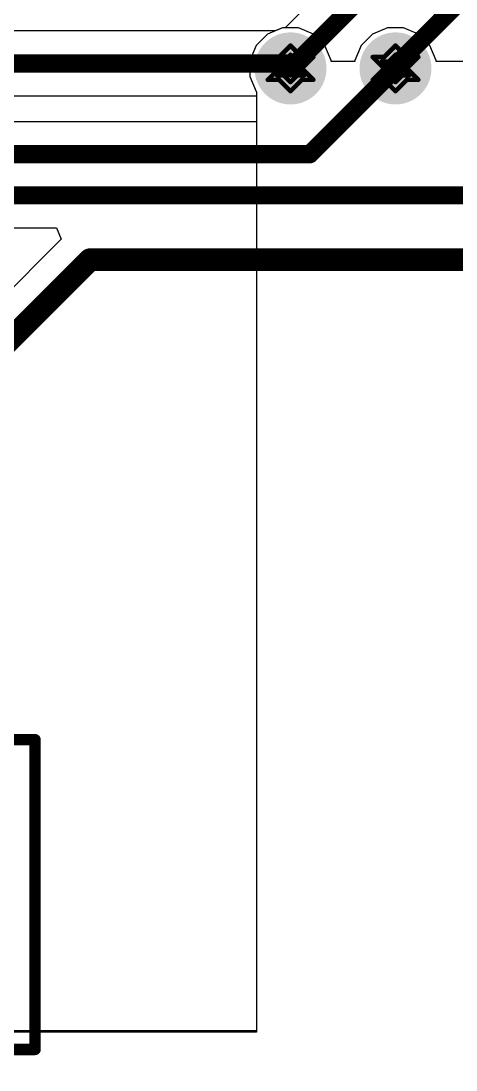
# Model space of a CAD drawing. Header units: inches. Extents: x -2.7 to 10.9, y -2.9 to 7.4.
# Drawn here: x -1.3272 to -1.136, y 1.3895 to 1.8497 of the extents above; entities that cross this region are included whole.
import ezdxf

# ---------------------------------------------------------------- set-up
doc = ezdxf.new("R2010")
doc.units = ezdxf.units.IN
doc.header["$MEASUREMENT"] = 0
for name, color, linetype in [('Board Outline', 216, 'Continuous'), ('Bottom Layer', 5, 'Continuous'), ('Bottom Solder', 6, 'Continuous'), ('Drill Drawing', 1, 'Continuous'), ('Layer 2', 16, 'Continuous'), ('Layer 3', 76, 'Continuous'), ('Top Layer', 1, 'Continuous'), ('Top Overlay', 2, 'Continuous'), ('Top Solder', 216, 'Continuous'), ('Via Holes', 16, 'Continuous')]:
    doc.layers.add(name, color=color, linetype=linetype)

msp = doc.modelspace()

# ---------------------------------------------------------------- hatches: boundary and pattern name
at = {"layer": 'Bottom Layer'}
h = msp.add_hatch(color=5, dxfattribs=at)
edge = h.paths.add_edge_path()
edge.add_arc((-1.20877, 1.82891), 0.01181, 0, 360)
h = msp.add_hatch(color=5, dxfattribs=at)
edge = h.paths.add_edge_path()
edge.add_arc((-1.16264, 1.82891), 0.01181, 0, 360)
at = {"layer": 'Bottom Solder'}
h = msp.add_hatch(color=6, dxfattribs=at)
edge = h.paths.add_edge_path()
edge.add_arc((-1.20877, 1.82891), 0.01581, 0, 360)
h = msp.add_hatch(color=6, dxfattribs=at)
edge = h.paths.add_edge_path()
edge.add_arc((-1.16264, 1.82891), 0.01581, 0, 360)
at = {"layer": 'Layer 2'}
h = msp.add_hatch(color=16, dxfattribs=at)
edge = h.paths.add_edge_path()
edge.add_arc((-1.20877, 1.82891), 0.01181, 0, 360)
h = msp.add_hatch(color=16, dxfattribs=at)
edge = h.paths.add_edge_path()
edge.add_arc((-1.16264, 1.82891), 0.01181, 0, 360)
at = {"layer": 'Layer 3'}
h = msp.add_hatch(color=76, dxfattribs=at)
edge = h.paths.add_edge_path()
edge.add_arc((-1.20877, 1.82891), 0.01181, 0, 360)
h = msp.add_hatch(color=76, dxfattribs=at)
edge = h.paths.add_edge_path()
edge.add_arc((-1.16264, 1.82891), 0.01181, 0, 360)
at = {"layer": 'Top Layer'}
h = msp.add_hatch(color=1, dxfattribs=at)
edge = h.paths.add_edge_path()
edge.add_arc((-1.20877, 1.82891), 0.01181, 0, 360)
h = msp.add_hatch(color=1, dxfattribs=at)
edge = h.paths.add_edge_path()
edge.add_arc((-1.16264, 1.82891), 0.01181, 0, 360)
at = {"layer": 'Top Solder'}
h = msp.add_hatch(color=216, dxfattribs=at)
edge = h.paths.add_edge_path()
edge.add_arc((-1.20877, 1.82891), 0.01581, 0, 360)
h = msp.add_hatch(color=216, dxfattribs=at)
edge = h.paths.add_edge_path()
edge.add_arc((-1.16264, 1.82891), 0.01581, 0, 360)
at = {"layer": 'Via Holes'}
h = msp.add_hatch(color=7, dxfattribs=at)
edge = h.paths.add_edge_path()
edge.add_arc((-1.20877, 1.82891), 0.00591, 0, 360)
h = msp.add_hatch(color=7, dxfattribs=at)
edge = h.paths.add_edge_path()
edge.add_arc((-1.16264, 1.82891), 0.00591, 0, 360)

# ---------------------------------------------------------------- linework, layer by layer
at = {"layer": 'Board Outline'}
msp.add_lwpolyline([(-2.49969, 1.37795, 0.005, 0.005, -0.740599), (2.8433, 0.25075, 0.005, 0.005, 0)], format="xyseb", dxfattribs=at)
at = {"layer": 'Bottom Layer'}
for p, q in [((-0.97577, 2.08209), (-1.21115, 1.84672)), ((-1.21231, 1.84672), (-1.21886, 1.84401)), ((-1.21115, 1.84672), (-1.21231, 1.84672)), ((-1.21886, 1.84401), (-1.22387, 1.839)), ((-1.22387, 1.839), (-1.22658, 1.83245)), ((-1.22658, 1.83245), (-1.22658, 1.82536)), ((-1.22658, 1.82536), (-1.22387, 1.81882)), ((-1.22387, 1.81882), (-1.22368, 1.81863)), ((-1.22368, 1.81863), (-1.22368, 1.78751)), ((-1.22368, 1.78751), (-1.6109, 1.78751)), ((-1.77658, 1.75896), (-1.31161, 1.75896)), ((-1.31161, 1.75896), (-1.30954, 1.75396)), ((-1.30954, 1.75396), (-1.3574, 1.7061))]:
    msp.add_line(p, q, dxfattribs=at)
for points in [[(-1.20877, 1.82891, 0.008, 0.008, 0), (-0.96568, 2.072, 0.008, 0.008, 0)], [(-1.16264, 1.83008, 0.008, 0.008, 0), (-0.94546, 2.04726, 0.008, 0.008, 0)], [(-1.16264, 1.82891, 0.008, 0.008, 0), (-1.16264, 1.83008, 0.008, 0.008, 0)], [(-2.11681, 1.77324, 0.008, 0.008, 0), (-1.13079, 1.77324, 0.008, 0.008, 0)], [(-1.34659, 1.69529, 0.01, 0.01, 0), (-1.2969, 1.74497, 0.01, 0.01, 0)], [(-1.2969, 1.74497, 0.01, 0.01, 0), (-1.11589, 1.74497, 0.01, 0.01, 0)]]:
    msp.add_lwpolyline(points, format="xyseb", dxfattribs=at)
for points in [[(-1.21077, 1.82891, 0.004, 0.004, 1), (-1.20677, 1.82891, 0.004, 0.004, 1)], [(-1.16464, 1.83008, 0.004, 0.004, 1), (-1.16064, 1.83008, 0.004, 0.004, 1)], [(-1.16464, 1.83008, 0.004, 0.004, 1), (-1.16064, 1.83008, 0.004, 0.004, 1)], [(-1.16464, 1.82891, 0.004, 0.004, 1), (-1.16064, 1.82891, 0.004, 0.004, 1)], [(-1.2994, 1.74497, 0.005, 0.005, 1), (-1.2944, 1.74497, 0.005, 0.005, 1)], [(-1.2994, 1.74497, 0.005, 0.005, 1), (-1.2944, 1.74497, 0.005, 0.005, 1)]]:
    msp.add_lwpolyline(points, format="xyseb", close=True, dxfattribs=at)
at = {"layer": 'Drill Drawing'}
for points in [[(-1.21377, 1.83391, 0.002, 0.002, 0), (-1.20877, 1.83891, 0.002, 0.002, 0)], [(-1.20877, 1.83891, 0.002, 0.002, 0), (-1.20377, 1.83391, 0.002, 0.002, 0)], [(-1.16764, 1.83391, 0.002, 0.002, 0), (-1.16264, 1.83891, 0.002, 0.002, 0)], [(-1.16264, 1.83891, 0.002, 0.002, 0), (-1.15764, 1.83391, 0.002, 0.002, 0)], [(-1.21877, 1.83391, 0.002, 0.002, 0), (-1.21377, 1.82891, 0.002, 0.002, 0)], [(-1.21877, 1.83391, 0.002, 0.002, 0), (-1.21377, 1.83391, 0.002, 0.002, 0)], [(-1.21477, 1.83191, 0.002, 0.002, 0), (-1.21177, 1.82891, 0.002, 0.002, 0)], [(-1.21477, 1.83191, 0.002, 0.002, 0), (-1.21177, 1.83191, 0.002, 0.002, 0)], [(-1.21177, 1.83191, 0.002, 0.002, 0), (-1.20877, 1.83491, 0.002, 0.002, 0)], [(-1.20877, 1.83491, 0.002, 0.002, 0), (-1.20577, 1.83191, 0.002, 0.002, 0)], [(-1.20577, 1.83191, 0.002, 0.002, 0), (-1.20277, 1.83191, 0.002, 0.002, 0)], [(-1.20577, 1.82891, 0.002, 0.002, 0), (-1.20277, 1.83191, 0.002, 0.002, 0)], [(-1.20377, 1.83391, 0.002, 0.002, 0), (-1.19877, 1.83391, 0.002, 0.002, 0)], [(-1.20377, 1.82891, 0.002, 0.002, 0), (-1.19877, 1.83391, 0.002, 0.002, 0)], [(-1.17264, 1.83391, 0.002, 0.002, 0), (-1.16764, 1.82891, 0.002, 0.002, 0)], [(-1.17264, 1.83391, 0.002, 0.002, 0), (-1.16764, 1.83391, 0.002, 0.002, 0)], [(-1.16864, 1.83191, 0.002, 0.002, 0), (-1.16564, 1.82891, 0.002, 0.002, 0)], [(-1.16864, 1.83191, 0.002, 0.002, 0), (-1.16564, 1.83191, 0.002, 0.002, 0)], [(-1.16564, 1.83191, 0.002, 0.002, 0), (-1.16264, 1.83491, 0.002, 0.002, 0)], [(-1.16264, 1.83491, 0.002, 0.002, 0), (-1.15964, 1.83191, 0.002, 0.002, 0)], [(-1.15964, 1.83191, 0.002, 0.002, 0), (-1.15664, 1.83191, 0.002, 0.002, 0)], [(-1.15964, 1.82891, 0.002, 0.002, 0), (-1.15664, 1.83191, 0.002, 0.002, 0)], [(-1.15764, 1.83391, 0.002, 0.002, 0), (-1.15264, 1.83391, 0.002, 0.002, 0)], [(-1.15764, 1.82891, 0.002, 0.002, 0), (-1.15264, 1.83391, 0.002, 0.002, 0)], [(-1.21877, 1.82391, 0.002, 0.002, 0), (-1.21377, 1.82891, 0.002, 0.002, 0)], [(-1.21477, 1.82591, 0.002, 0.002, 0), (-1.21177, 1.82891, 0.002, 0.002, 0)], [(-1.20577, 1.82891, 0.002, 0.002, 0), (-1.20277, 1.82591, 0.002, 0.002, 0)], [(-1.20377, 1.82891, 0.002, 0.002, 0), (-1.19877, 1.82391, 0.002, 0.002, 0)], [(-1.17264, 1.82391, 0.002, 0.002, 0), (-1.16764, 1.82891, 0.002, 0.002, 0)], [(-1.16864, 1.82591, 0.002, 0.002, 0), (-1.16564, 1.82891, 0.002, 0.002, 0)], [(-1.15964, 1.82891, 0.002, 0.002, 0), (-1.15664, 1.82591, 0.002, 0.002, 0)], [(-1.15764, 1.82891, 0.002, 0.002, 0), (-1.15264, 1.82391, 0.002, 0.002, 0)], [(-1.21877, 1.82391, 0.002, 0.002, 0), (-1.21377, 1.82391, 0.002, 0.002, 0)], [(-1.21477, 1.82591, 0.002, 0.002, 0), (-1.21177, 1.82591, 0.002, 0.002, 0)], [(-1.21377, 1.82391, 0.002, 0.002, 0), (-1.20877, 1.81891, 0.002, 0.002, 0)], [(-1.21177, 1.82591, 0.002, 0.002, 0), (-1.20877, 1.82291, 0.002, 0.002, 0)], [(-1.20877, 1.82291, 0.002, 0.002, 0), (-1.20577, 1.82591, 0.002, 0.002, 0)], [(-1.20877, 1.81891, 0.002, 0.002, 0), (-1.20377, 1.82391, 0.002, 0.002, 0)], [(-1.20577, 1.82591, 0.002, 0.002, 0), (-1.20277, 1.82591, 0.002, 0.002, 0)], [(-1.20377, 1.82391, 0.002, 0.002, 0), (-1.19877, 1.82391, 0.002, 0.002, 0)], [(-1.17264, 1.82391, 0.002, 0.002, 0), (-1.16764, 1.82391, 0.002, 0.002, 0)], [(-1.16864, 1.82591, 0.002, 0.002, 0), (-1.16564, 1.82591, 0.002, 0.002, 0)], [(-1.16764, 1.82391, 0.002, 0.002, 0), (-1.16264, 1.81891, 0.002, 0.002, 0)], [(-1.16564, 1.82591, 0.002, 0.002, 0), (-1.16264, 1.82291, 0.002, 0.002, 0)], [(-1.16264, 1.82291, 0.002, 0.002, 0), (-1.15964, 1.82591, 0.002, 0.002, 0)], [(-1.16264, 1.81891, 0.002, 0.002, 0), (-1.15764, 1.82391, 0.002, 0.002, 0)], [(-1.15964, 1.82591, 0.002, 0.002, 0), (-1.15664, 1.82591, 0.002, 0.002, 0)], [(-1.15764, 1.82391, 0.002, 0.002, 0), (-1.15264, 1.82391, 0.002, 0.002, 0)]]:
    msp.add_lwpolyline(points, format="xyseb", dxfattribs=at)
for points in [[(-1.20927, 1.83891, 0.001, 0.001, 1), (-1.20827, 1.83891, 0.001, 0.001, 1)], [(-1.20927, 1.83891, 0.001, 0.001, 1), (-1.20827, 1.83891, 0.001, 0.001, 1)], [(-1.16314, 1.83891, 0.001, 0.001, 1), (-1.16214, 1.83891, 0.001, 0.001, 1)], [(-1.16314, 1.83891, 0.001, 0.001, 1), (-1.16214, 1.83891, 0.001, 0.001, 1)], [(-1.21927, 1.83391, 0.001, 0.001, 1), (-1.21827, 1.83391, 0.001, 0.001, 1)], [(-1.21927, 1.83391, 0.001, 0.001, 1), (-1.21827, 1.83391, 0.001, 0.001, 1)], [(-1.21527, 1.83191, 0.001, 0.001, 1), (-1.21427, 1.83191, 0.001, 0.001, 1)], [(-1.21527, 1.83191, 0.001, 0.001, 1), (-1.21427, 1.83191, 0.001, 0.001, 1)], [(-1.21427, 1.83391, 0.001, 0.001, 1), (-1.21327, 1.83391, 0.001, 0.001, 1)], [(-1.21427, 1.83391, 0.001, 0.001, 1), (-1.21327, 1.83391, 0.001, 0.001, 1)], [(-1.21227, 1.83191, 0.001, 0.001, 1), (-1.21127, 1.83191, 0.001, 0.001, 1)], [(-1.21227, 1.83191, 0.001, 0.001, 1), (-1.21127, 1.83191, 0.001, 0.001, 1)], [(-1.20927, 1.83491, 0.001, 0.001, 1), (-1.20827, 1.83491, 0.001, 0.001, 1)], [(-1.20927, 1.83491, 0.001, 0.001, 1), (-1.20827, 1.83491, 0.001, 0.001, 1)], [(-1.20627, 1.83191, 0.001, 0.001, 1), (-1.20527, 1.83191, 0.001, 0.001, 1)], [(-1.20627, 1.83191, 0.001, 0.001, 1), (-1.20527, 1.83191, 0.001, 0.001, 1)], [(-1.20427, 1.83391, 0.001, 0.001, 1), (-1.20327, 1.83391, 0.001, 0.001, 1)], [(-1.20427, 1.83391, 0.001, 0.001, 1), (-1.20327, 1.83391, 0.001, 0.001, 1)], [(-1.20327, 1.83191, 0.001, 0.001, 1), (-1.20227, 1.83191, 0.001, 0.001, 1)], [(-1.20327, 1.83191, 0.001, 0.001, 1), (-1.20227, 1.83191, 0.001, 0.001, 1)], [(-1.19927, 1.83391, 0.001, 0.001, 1), (-1.19827, 1.83391, 0.001, 0.001, 1)], [(-1.19927, 1.83391, 0.001, 0.001, 1), (-1.19827, 1.83391, 0.001, 0.001, 1)], [(-1.17314, 1.83391, 0.001, 0.001, 1), (-1.17214, 1.83391, 0.001, 0.001, 1)], [(-1.17314, 1.83391, 0.001, 0.001, 1), (-1.17214, 1.83391, 0.001, 0.001, 1)], [(-1.16914, 1.83191, 0.001, 0.001, 1), (-1.16814, 1.83191, 0.001, 0.001, 1)], [(-1.16914, 1.83191, 0.001, 0.001, 1), (-1.16814, 1.83191, 0.001, 0.001, 1)], [(-1.16814, 1.83391, 0.001, 0.001, 1), (-1.16714, 1.83391, 0.001, 0.001, 1)], [(-1.16814, 1.83391, 0.001, 0.001, 1), (-1.16714, 1.83391, 0.001, 0.001, 1)], [(-1.16614, 1.83191, 0.001, 0.001, 1), (-1.16514, 1.83191, 0.001, 0.001, 1)], [(-1.16614, 1.83191, 0.001, 0.001, 1), (-1.16514, 1.83191, 0.001, 0.001, 1)], [(-1.16314, 1.83491, 0.001, 0.001, 1), (-1.16214, 1.83491, 0.001, 0.001, 1)], [(-1.16314, 1.83491, 0.001, 0.001, 1), (-1.16214, 1.83491, 0.001, 0.001, 1)], [(-1.16014, 1.83191, 0.001, 0.001, 1), (-1.15914, 1.83191, 0.001, 0.001, 1)], [(-1.16014, 1.83191, 0.001, 0.001, 1), (-1.15914, 1.83191, 0.001, 0.001, 1)], [(-1.15814, 1.83391, 0.001, 0.001, 1), (-1.15714, 1.83391, 0.001, 0.001, 1)], [(-1.15814, 1.83391, 0.001, 0.001, 1), (-1.15714, 1.83391, 0.001, 0.001, 1)], [(-1.15714, 1.83191, 0.001, 0.001, 1), (-1.15614, 1.83191, 0.001, 0.001, 1)], [(-1.15714, 1.83191, 0.001, 0.001, 1), (-1.15614, 1.83191, 0.001, 0.001, 1)], [(-1.15314, 1.83391, 0.001, 0.001, 1), (-1.15214, 1.83391, 0.001, 0.001, 1)], [(-1.15314, 1.83391, 0.001, 0.001, 1), (-1.15214, 1.83391, 0.001, 0.001, 1)], [(-1.21427, 1.82891, 0.001, 0.001, 1), (-1.21327, 1.82891, 0.001, 0.001, 1)], [(-1.21427, 1.82891, 0.001, 0.001, 1), (-1.21327, 1.82891, 0.001, 0.001, 1)], [(-1.21227, 1.82891, 0.001, 0.001, 1), (-1.21127, 1.82891, 0.001, 0.001, 1)], [(-1.21227, 1.82891, 0.001, 0.001, 1), (-1.21127, 1.82891, 0.001, 0.001, 1)], [(-1.20627, 1.82891, 0.001, 0.001, 1), (-1.20527, 1.82891, 0.001, 0.001, 1)], [(-1.20627, 1.82891, 0.001, 0.001, 1), (-1.20527, 1.82891, 0.001, 0.001, 1)], [(-1.20427, 1.82891, 0.001, 0.001, 1), (-1.20327, 1.82891, 0.001, 0.001, 1)], [(-1.20427, 1.82891, 0.001, 0.001, 1), (-1.20327, 1.82891, 0.001, 0.001, 1)], [(-1.16814, 1.82891, 0.001, 0.001, 1), (-1.16714, 1.82891, 0.001, 0.001, 1)], [(-1.16814, 1.82891, 0.001, 0.001, 1), (-1.16714, 1.82891, 0.001, 0.001, 1)], [(-1.16614, 1.82891, 0.001, 0.001, 1), (-1.16514, 1.82891, 0.001, 0.001, 1)], [(-1.16614, 1.82891, 0.001, 0.001, 1), (-1.16514, 1.82891, 0.001, 0.001, 1)], [(-1.16014, 1.82891, 0.001, 0.001, 1), (-1.15914, 1.82891, 0.001, 0.001, 1)], [(-1.16014, 1.82891, 0.001, 0.001, 1), (-1.15914, 1.82891, 0.001, 0.001, 1)], [(-1.15814, 1.82891, 0.001, 0.001, 1), (-1.15714, 1.82891, 0.001, 0.001, 1)], [(-1.15814, 1.82891, 0.001, 0.001, 1), (-1.15714, 1.82891, 0.001, 0.001, 1)], [(-1.21927, 1.82391, 0.001, 0.001, 1), (-1.21827, 1.82391, 0.001, 0.001, 1)], [(-1.21927, 1.82391, 0.001, 0.001, 1), (-1.21827, 1.82391, 0.001, 0.001, 1)], [(-1.21527, 1.82591, 0.001, 0.001, 1), (-1.21427, 1.82591, 0.001, 0.001, 1)], [(-1.21527, 1.82591, 0.001, 0.001, 1), (-1.21427, 1.82591, 0.001, 0.001, 1)], [(-1.21427, 1.82391, 0.001, 0.001, 1), (-1.21327, 1.82391, 0.001, 0.001, 1)], [(-1.21427, 1.82391, 0.001, 0.001, 1), (-1.21327, 1.82391, 0.001, 0.001, 1)], [(-1.21227, 1.82591, 0.001, 0.001, 1), (-1.21127, 1.82591, 0.001, 0.001, 1)], [(-1.21227, 1.82591, 0.001, 0.001, 1), (-1.21127, 1.82591, 0.001, 0.001, 1)], [(-1.20927, 1.82291, 0.001, 0.001, 1), (-1.20827, 1.82291, 0.001, 0.001, 1)], [(-1.20927, 1.82291, 0.001, 0.001, 1), (-1.20827, 1.82291, 0.001, 0.001, 1)], [(-1.20627, 1.82591, 0.001, 0.001, 1), (-1.20527, 1.82591, 0.001, 0.001, 1)], [(-1.20627, 1.82591, 0.001, 0.001, 1), (-1.20527, 1.82591, 0.001, 0.001, 1)], [(-1.20427, 1.82391, 0.001, 0.001, 1), (-1.20327, 1.82391, 0.001, 0.001, 1)], [(-1.20427, 1.82391, 0.001, 0.001, 1), (-1.20327, 1.82391, 0.001, 0.001, 1)], [(-1.20327, 1.82591, 0.001, 0.001, 1), (-1.20227, 1.82591, 0.001, 0.001, 1)], [(-1.20327, 1.82591, 0.001, 0.001, 1), (-1.20227, 1.82591, 0.001, 0.001, 1)], [(-1.19927, 1.82391, 0.001, 0.001, 1), (-1.19827, 1.82391, 0.001, 0.001, 1)], [(-1.19927, 1.82391, 0.001, 0.001, 1), (-1.19827, 1.82391, 0.001, 0.001, 1)], [(-1.17314, 1.82391, 0.001, 0.001, 1), (-1.17214, 1.82391, 0.001, 0.001, 1)], [(-1.17314, 1.82391, 0.001, 0.001, 1), (-1.17214, 1.82391, 0.001, 0.001, 1)], [(-1.16914, 1.82591, 0.001, 0.001, 1), (-1.16814, 1.82591, 0.001, 0.001, 1)], [(-1.16914, 1.82591, 0.001, 0.001, 1), (-1.16814, 1.82591, 0.001, 0.001, 1)], [(-1.16814, 1.82391, 0.001, 0.001, 1), (-1.16714, 1.82391, 0.001, 0.001, 1)], [(-1.16814, 1.82391, 0.001, 0.001, 1), (-1.16714, 1.82391, 0.001, 0.001, 1)], [(-1.16614, 1.82591, 0.001, 0.001, 1), (-1.16514, 1.82591, 0.001, 0.001, 1)], [(-1.16614, 1.82591, 0.001, 0.001, 1), (-1.16514, 1.82591, 0.001, 0.001, 1)], [(-1.16314, 1.82291, 0.001, 0.001, 1), (-1.16214, 1.82291, 0.001, 0.001, 1)], [(-1.16314, 1.82291, 0.001, 0.001, 1), (-1.16214, 1.82291, 0.001, 0.001, 1)], [(-1.16014, 1.82591, 0.001, 0.001, 1), (-1.15914, 1.82591, 0.001, 0.001, 1)], [(-1.16014, 1.82591, 0.001, 0.001, 1), (-1.15914, 1.82591, 0.001, 0.001, 1)], [(-1.15814, 1.82391, 0.001, 0.001, 1), (-1.15714, 1.82391, 0.001, 0.001, 1)], [(-1.15814, 1.82391, 0.001, 0.001, 1), (-1.15714, 1.82391, 0.001, 0.001, 1)], [(-1.15714, 1.82591, 0.001, 0.001, 1), (-1.15614, 1.82591, 0.001, 0.001, 1)], [(-1.15714, 1.82591, 0.001, 0.001, 1), (-1.15614, 1.82591, 0.001, 0.001, 1)], [(-1.15314, 1.82391, 0.001, 0.001, 1), (-1.15214, 1.82391, 0.001, 0.001, 1)], [(-1.15314, 1.82391, 0.001, 0.001, 1), (-1.15214, 1.82391, 0.001, 0.001, 1)], [(-1.20927, 1.81891, 0.001, 0.001, 1), (-1.20827, 1.81891, 0.001, 0.001, 1)], [(-1.20927, 1.81891, 0.001, 0.001, 1), (-1.20827, 1.81891, 0.001, 0.001, 1)], [(-1.16314, 1.81891, 0.001, 0.001, 1), (-1.16214, 1.81891, 0.001, 0.001, 1)], [(-1.16314, 1.81891, 0.001, 0.001, 1), (-1.16214, 1.81891, 0.001, 0.001, 1)]]:
    msp.add_lwpolyline(points, format="xyseb", close=True, dxfattribs=at)
at = {"layer": 'Layer 2'}
for p, q in [((-1.21231, 1.84672), (-1.21886, 1.84401)), ((-1.20523, 1.84672), (-1.21231, 1.84672)), ((-1.19868, 1.84401), (-1.20523, 1.84672)), ((-1.16618, 1.84672), (-1.17273, 1.84401)), ((-1.15909, 1.84672), (-1.16618, 1.84672)), ((-1.15255, 1.84401), (-1.15909, 1.84672)), ((-1.21886, 1.84401), (-1.22387, 1.839)), ((-1.19367, 1.839), (-1.19868, 1.84401)), ((-1.17273, 1.84401), (-1.17774, 1.839)), ((-1.14754, 1.839), (-1.15255, 1.84401)), ((-1.22387, 1.839), (-1.22658, 1.83245)), ((-1.19096, 1.83245), (-1.19367, 1.839)), ((-1.17774, 1.839), (-1.18045, 1.83245)), ((-1.14483, 1.83245), (-1.14754, 1.839)), ((-1.22658, 1.83245), (-1.22658, 1.82536)), ((-1.19096, 1.832), (-1.19096, 1.83245)), ((-1.18045, 1.832), (-1.19096, 1.832)), ((-1.18045, 1.83245), (-1.18045, 1.832)), ((-1.14483, 1.832), (-1.14483, 1.83245)), ((-0.615, 1.832), (-1.14483, 1.832)), ((-1.22658, 1.82536), (-1.22387, 1.81882)), ((-1.22387, 1.81882), (-1.22368, 1.81863)), ((-1.22368, 1.81863), (-1.22368, 1.40658)), ((-1.22368, 1.40658), (-1.33932, 1.40658))]:
    msp.add_line(p, q, dxfattribs=at)
at = {"layer": 'Layer 3'}
for p, q in [((-1.21231, 1.84672), (-1.21886, 1.84401)), ((-1.20523, 1.84672), (-1.21231, 1.84672)), ((-1.19868, 1.84401), (-1.20523, 1.84672)), ((-1.16618, 1.84672), (-1.17273, 1.84401)), ((-1.15909, 1.84672), (-1.16618, 1.84672)), ((-1.15255, 1.84401), (-1.15909, 1.84672)), ((-1.21886, 1.84401), (-1.22387, 1.839)), ((-1.19367, 1.839), (-1.19868, 1.84401)), ((-1.17273, 1.84401), (-1.17774, 1.839)), ((-1.14754, 1.839), (-1.15255, 1.84401)), ((-1.22387, 1.839), (-1.22658, 1.83245)), ((-1.19096, 1.83245), (-1.19367, 1.839)), ((-1.17774, 1.839), (-1.18045, 1.83245)), ((-1.14483, 1.83245), (-1.14754, 1.839)), ((-1.22658, 1.83245), (-1.22658, 1.82536)), ((-1.19096, 1.832), (-1.19096, 1.83245)), ((-1.18045, 1.832), (-1.19096, 1.832)), ((-1.18045, 1.83245), (-1.18045, 1.832)), ((-1.14483, 1.832), (-1.14483, 1.83245)), ((-0.58699, 1.832), (-1.14483, 1.832)), ((-1.22658, 1.82536), (-1.22387, 1.81882)), ((-1.22387, 1.81882), (-1.22368, 1.81863)), ((-1.22368, 1.81863), (-1.22368, 1.406)), ((-1.22368, 1.406), (-1.34071, 1.406))]:
    msp.add_line(p, q, dxfattribs=at)
at = {"layer": 'Top Layer'}
for p, q in [((-1.21231, 1.84672), (-1.21551, 1.84539)), ((-1.20523, 1.84672), (-1.21231, 1.84672)), ((-1.19868, 1.84401), (-1.20523, 1.84672)), ((-1.16618, 1.84672), (-1.17273, 1.84401)), ((-1.15909, 1.84672), (-1.16618, 1.84672)), ((-1.15255, 1.84401), (-1.15909, 1.84672)), ((-1.21551, 1.84539), (-1.56864, 1.84539)), ((-1.19367, 1.839), (-1.19868, 1.84401)), ((-1.17273, 1.84401), (-1.17774, 1.839)), ((-1.14754, 1.839), (-1.15255, 1.84401)), ((-1.19096, 1.83245), (-1.19367, 1.839)), ((-1.17774, 1.839), (-1.18045, 1.83245)), ((-1.14483, 1.83245), (-1.14754, 1.839)), ((-1.19096, 1.832), (-1.19096, 1.83245)), ((-1.18045, 1.832), (-1.19096, 1.832)), ((-1.18045, 1.83245), (-1.18045, 1.832)), ((-1.14483, 1.832), (-1.14483, 1.83245)), ((-0.79823, 1.832), (-1.14483, 1.832)), ((-1.56273, 1.81685), (-1.22368, 1.81685)), ((-1.22368, 1.81685), (-1.22368, 1.80555)), ((-1.22368, 1.80555), (-1.55959, 1.80555)), ((-1.55368, 1.777), (-1.22368, 1.777)), ((-1.22368, 1.777), (-1.22368, 1.40658)), ((-1.22368, 1.40658), (-1.33932, 1.40658))]:
    msp.add_line(p, q, dxfattribs=at)
for points in [[(-1.56864, 1.83112, 0.008, 0.008, 0), (-1.21098, 1.83112, 0.008, 0.008, 0)], [(-1.21098, 1.83112, 0.008, 0.008, 0), (-1.20877, 1.82891, 0.008, 0.008, 0)], [(-1.20027, 1.79127, 0.008, 0.008, 0), (-1.16264, 1.82891, 0.008, 0.008, 0)], [(-1.55959, 1.79127, 0.008, 0.008, 0), (-1.20027, 1.79127, 0.008, 0.008, 0)]]:
    msp.add_lwpolyline(points, format="xyseb", dxfattribs=at)
for points in [[(-1.21298, 1.83112, 0.004, 0.004, 1), (-1.20898, 1.83112, 0.004, 0.004, 1)], [(-1.21298, 1.83112, 0.004, 0.004, 1), (-1.20898, 1.83112, 0.004, 0.004, 1)], [(-1.21077, 1.82891, 0.004, 0.004, 1), (-1.20677, 1.82891, 0.004, 0.004, 1)], [(-1.16464, 1.82891, 0.004, 0.004, 1), (-1.16064, 1.82891, 0.004, 0.004, 1)], [(-1.20227, 1.79127, 0.004, 0.004, 1), (-1.19827, 1.79127, 0.004, 0.004, 1)], [(-1.20227, 1.79127, 0.004, 0.004, 1), (-1.19827, 1.79127, 0.004, 0.004, 1)]]:
    msp.add_lwpolyline(points, format="xyseb", close=True, dxfattribs=at)
at = {"layer": 'Top Overlay'}
for points in [[(-1.33538, 1.53438, 0.005, 0.005, 0), (-1.321, 1.53438, 0.005, 0.005, 0)], [(-1.321, 1.39847, 0.005, 0.005, 0), (-1.321, 1.53438, 0.005, 0.005, 0)], [(-1.45947, 1.39847, 0.005, 0.005, 0), (-1.321, 1.39847, 0.005, 0.005, 0)]]:
    msp.add_lwpolyline(points, format="xyseb", dxfattribs=at)
for points in [[(-1.32225, 1.53438, 0.0025, 0.0025, 1), (-1.31975, 1.53438, 0.0025, 0.0025, 1)], [(-1.32225, 1.53438, 0.0025, 0.0025, 1), (-1.31975, 1.53438, 0.0025, 0.0025, 1)], [(-1.32225, 1.39847, 0.0025, 0.0025, 1), (-1.31975, 1.39847, 0.0025, 0.0025, 1)], [(-1.32225, 1.39847, 0.0025, 0.0025, 1), (-1.31975, 1.39847, 0.0025, 0.0025, 1)]]:
    msp.add_lwpolyline(points, format="xyseb", close=True, dxfattribs=at)

doc.saveas('drawing.dxf')
